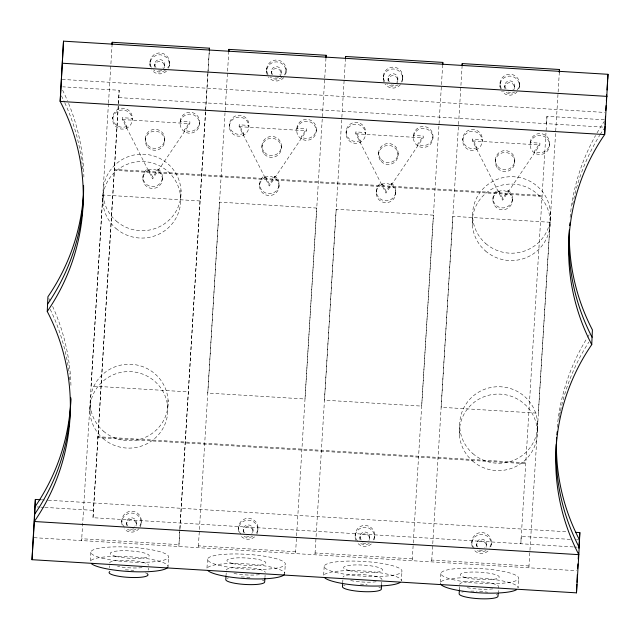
<?xml version="1.0" encoding="UTF-8"?>
<svg xmlns="http://www.w3.org/2000/svg" width="640" height="640" viewBox="0 0 640 640"><rect width="100%" height="100%" fill="white"/><g stroke="black" fill="none" stroke-linecap="round" stroke-linejoin="round"><path stroke-width="0.48" stroke-dasharray="3.2 2.4" d="M89.968 412.2L90.296 404.832M102.872 202.152L103.208 194.792M573.24 546.936L93.016 517.704L119.168 90.256L62.808 86.824M112.728 118.976L112.808 117.136M118.464 103.608L119.168 90.256M180.088 123.072L180.176 121.232L189.896 121.824L189.816 123.664L152.608 178.896L122.448 119.568L122.536 117.72L132.256 118.312L132.176 120.152A9.744 9.568 2.6 0 1 117.08 127.536A9.744 9.568 2.6 0 1 118.096 111A9.744 9.568 2.6 0 1 132.176 120.152M126.8 128.128L126.888 126.288L122.536 117.72M121.768 522.008L121.848 520.168M126.544 524.144L126.632 522.304M142.888 178.304L142.968 176.464M145.224 140.328L145.304 138.488M149.952 65.224L150.04 63.384M150.048 62.728L150.128 60.888M162.416 177.648L162.336 179.488A9.744 9.568 2.6 0 1 147.24 186.872A9.744 9.568 2.6 0 1 148.256 170.336L148.344 168.496L152.696 177.056L152.608 178.896M154.704 65.872L154.792 64.032M136.264 524.736L136.352 522.896M141.216 523.192L141.296 521.352M157.984 170.928L158.064 169.088L152.696 177.056M164.432 66.464L164.512 64.624M164.688 141.088L164.776 139.248M169.256 65.936L169.344 64.096M169.352 63.44L169.432 61.6M167.736 407.52L168.072 400.152M180.648 197.472L180.976 190.112M199.616 122.416L199.536 124.256A9.744 9.568 2.6 0 1 184.44 131.64L184.528 129.8L189.896 121.824M179.848 529.776L178.848 546.496L179.888 529.552M229.4 126.072L229.488 124.232M296.768 130.176L296.848 128.336L306.576 128.928L306.488 130.768L269.288 186L239.128 126.664L239.208 124.824L248.936 125.416L248.848 127.256A9.744 9.568 2.6 0 1 233.76 134.64A9.744 9.568 2.6 0 1 234.776 118.104A9.744 9.568 2.6 0 1 248.848 127.256M243.48 135.232L243.56 133.392L239.208 124.824M238.44 529.112L238.528 527.272M243.224 531.248L243.304 529.408M259.568 185.408L259.648 183.568M261.904 147.432L261.984 145.592M266.632 72.328L266.712 70.488M266.72 69.832L266.808 67.992M279.096 184.752L279.008 186.592A9.744 9.568 2.6 0 1 263.92 193.976A9.744 9.568 2.6 0 1 264.936 177.44L265.016 175.6L269.368 184.16L269.288 186M271.384 72.976L271.464 71.136M252.944 531.84L253.024 530M257.888 530.296L257.976 528.456M274.656 178.032L274.744 176.192L269.368 184.16M281.104 73.568L281.192 71.728M281.368 148.192L281.448 146.352M285.936 73.032L286.016 71.192M286.024 70.544L286.104 68.704M316.296 129.52L316.216 131.36A9.744 9.568 2.6 0 1 301.12 138.744L301.2 136.904L306.576 128.928M346.08 133.176L346.16 131.336M413.44 137.28L413.528 135.44L423.248 136.032L423.168 137.872L385.96 193.104L355.8 133.768L355.888 131.928L365.608 132.52L365.528 134.36A9.744 9.568 2.6 0 1 350.432 141.744A9.744 9.568 2.6 0 1 351.448 125.208A9.744 9.568 2.6 0 1 365.528 134.36M360.152 142.336L360.24 140.496L355.888 131.928M355.12 536.216L355.2 534.376M359.896 538.352L359.984 536.512M376.24 192.512L376.32 190.672M378.576 154.536L378.664 152.696M383.4 76.936L383.48 75.096M383.304 79.432L383.392 77.592M395.768 191.856L395.688 193.696A9.744 9.568 2.6 0 1 380.592 201.08A9.744 9.568 2.6 0 1 381.608 184.544L381.696 182.704L386.048 191.264L385.96 193.104M388.056 80.08L388.144 78.24M369.616 538.944L369.704 537.104M374.568 537.4L374.648 535.56M391.336 185.136L391.416 183.296L386.048 191.264M397.784 80.672L397.864 78.832M398.04 155.296L398.128 153.456M402.608 80.136L402.696 78.296M402.704 77.64L402.784 75.8M432.968 136.624L432.888 138.464A9.744 9.568 2.6 0 1 417.792 145.84L417.88 144L423.248 136.032M462.752 140.28L462.84 138.44M530.12 144.384L530.2 142.544L539.928 143.136L539.84 144.976L502.64 200.208L472.48 140.872L472.56 139.032L482.288 139.624L482.2 141.464A9.744 9.568 2.6 0 1 467.112 148.848A9.744 9.568 2.6 0 1 468.128 132.312A9.744 9.568 2.6 0 1 482.2 141.464M459.44 434.688L459.776 427.328M472.344 224.648L472.68 217.288M476.832 149.44L476.912 147.6L472.56 139.032M471.792 543.32L471.88 541.48M476.576 545.456L476.656 543.616M492.92 199.616L493 197.776M495.256 161.64L495.336 159.8M499.984 86.536L500.064 84.696M500.072 84.04L500.16 82.2M512.448 198.96L512.36 200.8A9.744 9.568 2.6 0 1 497.272 208.176A9.744 9.568 2.6 0 1 498.288 191.64L498.368 189.8L502.72 198.368L502.64 200.208M504.736 87.184L504.816 85.344M486.296 546.048L486.376 544.208M491.24 544.504L491.328 542.664M508.008 192.232L508.096 190.392L502.72 198.368M514.456 87.776L514.544 85.936M514.72 162.4L514.8 160.56M519.288 87.24L519.368 85.4M519.376 84.744L519.464 82.904M549.648 143.728L549.568 145.568A9.744 9.568 2.6 0 1 534.472 152.944L534.552 151.104L539.928 143.136M546.648 123.664L546.984 116.304L604.328 119.792M537.208 430.008L537.544 422.648M550.12 219.968L550.456 212.608M108.432 103.776L81.616 540.576L81.704 538.736L178.928 544.656M108.512 102.936L112.128 44.12M90.84 552.208L90.256 561.76A38.968 7.368 3.5 0 1 129.48 556.768A38.968 7.368 3.5 0 1 168.04 566.496L168.624 556.944M93.016 517.704L118.408 104.6M109.408 567.712L109.52 565.808M148.296 570.08L148.416 568.176M179.904 528.784L188.32 391.896A976.544 2.904 -86.5 0 0 200.056 200.952L205.536 111.68M205.6 110.688L207.856 73.984M207.92 72.992L209.256 51.168M179.952 528.552L208.008 71.968M208.072 70.968L209.36 50.032M228.8 51.216L198.296 547.68L198.376 545.84L295.608 551.76L295.52 553.6L296.568 536.656M207.512 559.312L206.928 568.864A38.968 7.368 3.5 0 1 246.152 563.872A38.968 7.368 3.5 0 1 284.712 573.6L285.296 564.048M226.08 574.816L226.2 572.912M264.976 577.184L265.088 575.28M296.584 535.888L324.688 79.072M324.744 78.072L326.032 57.136M345.48 58.32L314.968 554.784L315.056 552.944L412.28 558.864L412.2 560.704L413.24 543.76M324.192 566.416L323.608 575.968A38.968 7.368 3.5 0 1 362.832 570.968A38.968 7.368 3.5 0 1 401.392 580.696L401.976 571.152M342.696 582.88L342.872 580.016M381.592 585.248L381.944 579.512A19.48 3.68 3.5 0 0 362.664 574.648A19.48 3.68 3.5 0 0 343.048 577.144M413.256 542.992L442.712 64.24M462.152 65.424L431.648 561.888L431.728 560.048L528.96 565.968L528.88 567.808L559.384 71.344M440.864 573.52L440.28 583.064A38.968 7.368 3.5 0 1 479.504 578.072A38.968 7.368 3.5 0 1 518.064 587.8L518.648 578.256M459.376 589.976L459.728 584.248A19.48 3.68 3.5 0 1 479.344 581.752A19.48 3.68 3.5 0 1 498.616 586.616L498.264 592.344M546.984 116.304L520.832 543.744L521.168 536.384L570.608 539.392M62.16 79.408L604.656 112.432M118.832 97.616L604.984 127.216M122.448 119.568L189.816 123.664M239.128 126.664L306.488 130.768M355.8 133.768L423.168 137.872M472.48 140.872L539.84 144.976M200.056 200.952L102.824 195.032A976.544 2.904 -86.5 0 1 91.088 385.984L188.32 391.896M41.336 499.792L47.32 500.16M48.312 500.216L566.872 531.784M36.992 506.912L39.96 507.088M40.944 507.152L43.912 507.328M44.904 507.392L93.352 510.344M576.536 539.76L579.504 539.936M574.224 547L577.192 547.176M34 537.68L576.496 570.704M158.064 169.088A9.744 9.568 2.6 0 1 159.768 183.648A9.744 9.568 2.6 0 1 144.872 182.744A9.744 9.568 2.6 0 1 148.344 168.496M148.256 170.336A9.744 9.568 2.6 0 1 162.336 179.488M126.888 126.288A9.744 9.568 2.6 0 1 113.2 120.432A9.744 9.568 2.6 0 1 121.424 108.216A9.744 9.568 2.6 0 1 132.256 118.312M150.264 66.864A9.744 9.568 2.6 0 1 160.424 54.8A9.744 9.568 2.6 0 1 168.512 68.32M166.592 71.048A9.744 9.568 2.6 0 1 151.72 69.864M151.336 67.328A9.744 9.568 2.6 0 1 153.632 55.024A9.744 9.568 2.6 0 1 166.36 55.496A9.744 9.568 2.6 0 1 167.76 67.928M165.384 70.288A9.744 9.568 2.6 0 1 153.536 69.856M121.944 524.504A9.744 9.568 2.6 0 1 133.344 513.216A9.744 9.568 2.6 0 1 139.616 527.888M139.12 528.56A9.744 9.568 2.6 0 1 124.2 528.936M124.28 527.096A9.744 9.568 2.6 0 1 124.504 514.176A9.744 9.568 2.6 0 1 137.632 513.28A9.744 9.568 2.6 0 1 139.704 526.048M135.928 529.328A9.744 9.568 2.6 0 1 126.2 528.736M184.44 131.64A9.744 9.568 2.6 0 1 185.456 115.104A9.744 9.568 2.6 0 1 199.536 124.256M180.176 121.232A9.744 9.568 2.6 0 1 192.16 112.528A9.744 9.568 2.6 0 1 198.832 125.648A9.744 9.568 2.6 0 1 184.528 129.8M156.008 67.496A4.872 4.784 2.6 0 1 156.424 60.744A4.872 4.784 2.6 0 1 163.296 61.168A4.872 4.784 2.6 0 1 162.88 67.912M154.8 67.12A4.872 4.784 2.6 0 1 160.496 61.48A4.872 4.784 2.6 0 1 163.632 68.816M161.744 70.456A4.872 4.784 2.6 0 1 158.024 70.704M126.632 525.392A4.872 4.784 2.6 0 1 131.696 519.672A4.872 4.784 2.6 0 1 136.024 525.968M133.584 528.728A4.872 4.784 2.6 0 1 128.72 528.432M127.848 525.768A4.872 4.784 2.6 0 1 128.256 519.016A4.872 4.784 2.6 0 1 135.136 519.44A4.872 4.784 2.6 0 1 134.72 526.184M274.744 176.192A9.744 9.568 2.6 0 1 276.44 190.752A9.744 9.568 2.6 0 1 261.544 189.848A9.744 9.568 2.6 0 1 265.016 175.6M264.936 177.44A9.744 9.568 2.6 0 1 279.008 186.592M243.56 133.392A9.744 9.568 2.6 0 1 229.872 127.536A9.744 9.568 2.6 0 1 238.096 115.32A9.744 9.568 2.6 0 1 248.936 125.416M267.2 74.76A9.744 9.568 2.6 0 1 276.672 61.872A9.744 9.568 2.6 0 1 285.192 75.424M283.84 77.536A9.744 9.568 2.6 0 1 268.392 76.968M268.016 74.432A9.744 9.568 2.6 0 1 270.312 62.128A9.744 9.568 2.6 0 1 283.04 62.592A9.744 9.568 2.6 0 1 284.432 75.032M282.064 77.392A9.744 9.568 2.6 0 1 270.208 76.96M238.624 531.608A9.744 9.568 2.6 0 1 250.016 520.32A9.744 9.568 2.6 0 1 256.296 534.992M254.624 536.872A9.744 9.568 2.6 0 1 240.872 536.04M240.96 534.2A9.744 9.568 2.6 0 1 241.176 521.272A9.744 9.568 2.6 0 1 254.304 520.384A9.744 9.568 2.6 0 1 256.376 533.152M252.6 536.432A9.744 9.568 2.6 0 1 242.88 535.84M301.12 138.744A9.744 9.568 2.6 0 1 302.136 122.2A9.744 9.568 2.6 0 1 316.216 131.36M296.848 128.336A9.744 9.568 2.6 0 1 308.84 119.632A9.744 9.568 2.6 0 1 315.512 132.752A9.744 9.568 2.6 0 1 301.2 136.904M272.68 74.6A4.872 4.784 2.6 0 1 273.096 67.848A4.872 4.784 2.6 0 1 279.976 68.264A4.872 4.784 2.6 0 1 279.56 75.016M271.472 74.224A4.872 4.784 2.6 0 1 277.168 68.576A4.872 4.784 2.6 0 1 280.304 75.92M278.424 77.552A4.872 4.784 2.6 0 1 274.704 77.808M243.312 532.496A4.872 4.784 2.6 0 1 248.376 526.776A4.872 4.784 2.6 0 1 252.704 533.064M249.056 536.232A4.872 4.784 2.6 0 1 246.544 536.08M244.52 532.872A4.872 4.784 2.6 0 1 244.936 526.12A4.872 4.784 2.6 0 1 251.808 526.536A4.872 4.784 2.6 0 1 251.4 533.288M391.416 183.296A9.744 9.568 2.6 0 1 393.12 197.856A9.744 9.568 2.6 0 1 378.224 196.952A9.744 9.568 2.6 0 1 381.696 182.704M381.608 184.544A9.744 9.568 2.6 0 1 395.688 193.696M360.24 140.496A9.744 9.568 2.6 0 1 346.552 134.64A9.744 9.568 2.6 0 1 354.776 122.424A9.744 9.568 2.6 0 1 365.608 132.52M383.88 81.864A9.744 9.568 2.6 0 1 393.352 68.976A9.744 9.568 2.6 0 1 401.864 82.528M400.512 84.64A9.744 9.568 2.6 0 1 385.072 84.072M384.688 81.536A9.744 9.568 2.6 0 1 386.984 69.232A9.744 9.568 2.6 0 1 399.72 69.696A9.744 9.568 2.6 0 1 401.112 82.136M398.024 84.952A9.744 9.568 2.6 0 1 386.888 84.064M355.784 540.312A9.744 9.568 2.6 0 1 365.848 527.296A9.744 9.568 2.6 0 1 372.968 542.096M371.304 543.976A9.744 9.568 2.6 0 1 357.552 543.144M357.632 541.304A9.744 9.568 2.6 0 1 357.856 528.376A9.744 9.568 2.6 0 1 370.984 527.488A9.744 9.568 2.6 0 1 373.056 540.256M369.28 543.536A9.744 9.568 2.6 0 1 359.552 542.944M417.792 145.84A9.744 9.568 2.6 0 1 418.808 129.304A9.744 9.568 2.6 0 1 432.888 138.464M413.528 135.44A9.744 9.568 2.6 0 1 425.512 126.728A9.744 9.568 2.6 0 1 432.184 139.856A9.744 9.568 2.6 0 1 417.88 144M389.36 81.704A4.872 4.784 2.6 0 1 389.776 74.952A4.872 4.784 2.6 0 1 396.648 75.368A4.872 4.784 2.6 0 1 396.232 82.12M388.152 81.328A4.872 4.784 2.6 0 1 393.848 75.68A4.872 4.784 2.6 0 1 396.984 83.016M393.896 85.064A4.872 4.784 2.6 0 1 391.376 84.912M359.984 539.6A4.872 4.784 2.6 0 1 365.048 533.872A4.872 4.784 2.6 0 1 369.376 540.168M365.736 543.336A4.872 4.784 2.6 0 1 362.072 542.632M361.2 539.976A4.872 4.784 2.6 0 1 361.608 533.224A4.872 4.784 2.6 0 1 368.488 533.64A4.872 4.784 2.6 0 1 368.072 540.392M508.096 190.392A9.744 9.568 2.6 0 1 509.792 204.96A9.744 9.568 2.6 0 1 494.896 204.048A9.744 9.568 2.6 0 1 498.368 189.8M498.288 191.64A9.744 9.568 2.6 0 1 512.36 200.8M476.912 147.6A9.744 9.568 2.6 0 1 463.224 141.744A9.744 9.568 2.6 0 1 471.448 129.528A9.744 9.568 2.6 0 1 482.288 139.624M500.552 88.968A9.744 9.568 2.6 0 1 510.024 76.08A9.744 9.568 2.6 0 1 518.544 89.624M517.192 91.744A9.744 9.568 2.6 0 1 501.744 91.176M501.368 88.632A9.744 9.568 2.6 0 1 503.888 76.16A9.744 9.568 2.6 0 1 516.792 77.192A9.744 9.568 2.6 0 1 517.272 89.904M514.704 92.056A9.744 9.568 2.6 0 1 503.56 91.168M472.456 547.416A9.744 9.568 2.6 0 1 482.528 534.4A9.744 9.568 2.6 0 1 489.648 549.2M487.976 551.08A9.744 9.568 2.6 0 1 474.232 550.248M474.312 548.408A9.744 9.568 2.6 0 1 474.528 535.48A9.744 9.568 2.6 0 1 487.656 534.592A9.744 9.568 2.6 0 1 489.728 547.36M485.952 550.64A9.744 9.568 2.6 0 1 476.232 550.048M534.472 152.944A9.744 9.568 2.6 0 1 535.488 136.408A9.744 9.568 2.6 0 1 549.568 145.568M530.2 142.544A9.744 9.568 2.6 0 1 542.192 133.832A9.744 9.568 2.6 0 1 548.864 146.952A9.744 9.568 2.6 0 1 534.552 151.104M506.032 88.808A4.872 4.784 2.6 0 1 506.448 82.056A4.872 4.784 2.6 0 1 513.328 82.472A4.872 4.784 2.6 0 1 512.912 89.224M504.824 88.432A4.872 4.784 2.6 0 1 510.52 82.784A4.872 4.784 2.6 0 1 513.656 90.12M510.568 92.168A4.872 4.784 2.6 0 1 508.056 92.016M476.664 546.704A4.872 4.784 2.6 0 1 481.728 540.976A4.872 4.784 2.6 0 1 486.056 547.272M482.408 550.44A4.872 4.784 2.6 0 1 478.752 549.736M477.872 547.08A4.872 4.784 2.6 0 1 478.288 540.328A4.872 4.784 2.6 0 1 485.16 540.744A4.872 4.784 2.6 0 1 484.752 547.496M570.136 217.312A211.056 207.248 2.6 0 1 595.56 135.528M597 133A211.056 207.248 2.6 0 1 604.224 121.464M572.632 204.544A211.056 207.248 2.6 0 1 599.672 135.36M600.184 134.536A211.056 207.248 2.6 0 1 603.888 128.824M48.808 298.48A211.056 207.248 2.6 0 1 50.112 301.088M52.608 306.36A211.056 207.248 2.6 0 1 70.984 387.096M559.032 418.392A211.056 207.248 2.6 0 1 559.544 415.536M559.728 414.584A211.056 207.248 2.6 0 1 560.296 411.736M560.496 410.784A211.056 207.248 2.6 0 1 588.84 342.112M557.224 427.352A211.056 207.248 2.6 0 1 587.096 338.04M587.608 337.216A211.056 207.248 2.6 0 1 589.176 334.752M61.384 95.792A211.056 207.248 2.6 0 1 64.368 101.912M64.776 102.792A211.056 207.248 2.6 0 1 82.144 164.136M82.368 166.056A211.056 207.248 2.6 0 1 82.664 168.952M62.592 90.176A211.056 207.248 2.6 0 1 67.472 100.76M68.6 103.448A211.056 207.248 2.6 0 1 83.888 177.048M50.208 309.32A211.056 207.248 2.6 0 1 69.24 374.176M69.56 377.064A211.056 207.248 2.6 0 1 69.848 379.952M492.808 588.872A19.48 3.68 3.5 0 1 465.304 587.2M461.832 592.12A19.48 3.68 3.5 0 1 464.08 591.664M470.824 591.136A19.48 3.68 3.5 0 1 477.064 591.216M479.6 591.36A19.48 3.68 3.5 0 1 487.568 592.24M496.28 594.496A19.48 3.68 3.5 0 1 497.416 595.176M376.128 581.768A19.48 3.68 3.5 0 1 348.632 580.096M343.696 585.512A19.48 3.68 3.5 0 1 345.152 585.016M360.384 584.112A19.48 3.68 3.5 0 1 367.104 584.632M378.832 587.064A19.48 3.68 3.5 0 1 380.736 588.072M259.456 574.672A19.48 3.68 3.5 0 1 231.952 572.992M226.376 570.048A19.48 3.68 3.5 0 1 245.984 567.552A19.48 3.68 3.5 0 1 265.264 572.416M227.016 578.408A19.48 3.68 3.5 0 1 228.48 577.912M241.184 576.928A19.48 3.68 3.5 0 1 250.432 577.528M262.16 579.96A19.48 3.68 3.5 0 1 264.064 580.968M142.04 567.656A19.48 3.68 3.5 0 1 117.584 566.408M109.696 562.944A19.48 3.68 3.5 0 1 129.312 560.448A19.48 3.68 3.5 0 1 148.592 565.312M125.344 569.84A19.48 3.68 3.5 0 1 133.752 570.424M145.48 572.856A19.48 3.68 3.5 0 1 147.384 573.864M97.92 436.72L97.88 437.64L525.696 463.688L525.736 462.768L97.92 436.72M114.352 169.4L114.304 170.32L542.12 196.36L542.16 195.44L114.352 169.4M316.728 208.056L219.496 202.136A976.544 2.904 -86.5 0 1 207.768 393.08L304.992 399A976.544 2.904 -86.5 0 0 316.728 208.056M433.408 215.16L336.176 209.24A976.544 2.904 -86.5 0 1 324.44 400.184L421.672 406.104A976.544 2.904 -86.5 0 0 433.408 215.16M550.08 222.264L452.848 216.344A976.544 2.904 -86.5 0 1 441.12 407.288L538.344 413.208A976.544 2.904 -86.5 0 0 550.08 222.264M147.816 147.2A9.744 9.568 2.6 0 0 164.264 143.552A9.744 9.568 2.6 0 0 152.8 131.376A9.744 9.568 2.6 0 0 147.816 147.2M147.896 145.36A9.744 9.568 2.6 0 0 164.344 141.712A9.744 9.568 2.6 0 0 152.88 129.536A9.744 9.568 2.6 0 0 147.896 145.36M264.488 154.304A9.744 9.568 2.6 0 0 280.936 150.656A9.744 9.568 2.6 0 0 269.472 138.48A9.744 9.568 2.6 0 0 264.488 154.304M264.576 152.464A9.744 9.568 2.6 0 0 281.024 148.816A9.744 9.568 2.6 0 0 269.56 136.64A9.744 9.568 2.6 0 0 264.576 152.464M381.168 161.408A9.744 9.568 2.6 0 0 397.616 157.76A9.744 9.568 2.6 0 0 386.152 145.584A9.744 9.568 2.6 0 0 381.168 161.408M381.248 159.568A9.744 9.568 2.6 0 0 397.696 155.92A9.744 9.568 2.6 0 0 386.232 143.744A9.744 9.568 2.6 0 0 381.248 159.568M497.84 168.504A9.744 9.568 2.6 0 0 514.296 164.864A9.744 9.568 2.6 0 0 502.824 152.688A9.744 9.568 2.6 0 0 497.84 168.504M497.928 166.664A9.744 9.568 2.6 0 0 514.376 163.016A9.744 9.568 2.6 0 0 502.912 150.848A9.744 9.568 2.6 0 0 497.928 166.664M472.896 453.648A38.968 38.264 2.6 0 0 536.856 432.616A38.968 38.264 2.6 0 0 486.232 388.704A38.968 38.264 2.6 0 0 472.896 453.648M472.56 461.008A38.968 38.264 2.6 0 0 536.52 439.976A38.968 38.264 2.6 0 0 485.896 396.064A38.968 38.264 2.6 0 0 472.56 461.008M485.8 243.608A38.968 38.264 2.6 0 0 549.76 222.568A38.968 38.264 2.6 0 0 499.136 178.664A38.968 38.264 2.6 0 0 485.8 243.608M485.464 250.968A38.968 38.264 2.6 0 0 549.424 229.928A38.968 38.264 2.6 0 0 498.808 186.024A38.968 38.264 2.6 0 0 485.464 250.968M116.328 221.112A38.968 38.264 2.6 0 0 180.288 200.08A38.968 38.264 2.6 0 0 129.664 156.168A38.968 38.264 2.6 0 0 116.328 221.112M115.992 228.472A38.968 38.264 2.6 0 0 179.952 207.44A38.968 38.264 2.6 0 0 129.328 163.528A38.968 38.264 2.6 0 0 115.992 228.472M103.416 431.152A38.968 38.264 2.6 0 0 167.376 410.12A38.968 38.264 2.6 0 0 116.76 366.208A38.968 38.264 2.6 0 0 103.416 431.152M103.088 438.52A38.968 38.264 2.6 0 0 167.048 417.48A38.968 38.264 2.6 0 0 116.424 373.576A38.968 38.264 2.6 0 0 103.088 438.52M452.024 579.416A38.968 7.368 3.5 0 0 517.24 580.08A38.968 7.368 3.5 0 0 470.016 568.168A38.968 7.368 3.5 0 0 452.024 579.416M465.888 577.656A19.48 3.68 3.5 0 0 498.496 577.984A19.48 3.68 3.5 0 0 474.888 572.024A19.48 3.68 3.5 0 0 465.888 577.656M335.344 572.312A38.968 7.368 3.5 0 0 400.568 572.976A38.968 7.368 3.5 0 0 353.344 561.064A38.968 7.368 3.5 0 0 335.344 572.312M349.216 570.552A19.48 3.68 3.5 0 0 381.824 570.88A19.48 3.68 3.5 0 0 358.216 564.92A19.48 3.68 3.5 0 0 349.216 570.552M218.672 565.208A38.968 7.368 3.5 0 0 283.888 565.872A38.968 7.368 3.5 0 0 236.664 553.96A38.968 7.368 3.5 0 0 218.672 565.208M232.536 563.448A19.48 3.68 3.5 0 0 265.144 563.776A19.48 3.68 3.5 0 0 241.536 557.824A19.48 3.68 3.5 0 0 232.536 563.448M101.992 558.112A38.968 7.368 3.5 0 0 167.208 558.768A38.968 7.368 3.5 0 0 119.992 546.856A38.968 7.368 3.5 0 0 101.992 558.112M115.864 556.344A19.48 3.68 3.5 0 0 148.472 556.672A19.48 3.68 3.5 0 0 124.856 550.72A19.48 3.68 3.5 0 0 115.864 556.344"/><path stroke-width="0.96" d="M32 559.696L34.344 521.512A211.056 207.248 2.6 0 0 47.256 311.472A211.056 207.248 2.6 0 0 60.16 101.424L63.512 41.16L608 74.304L604.648 134.576A211.056 207.248 2.6 0 0 591.744 344.616A211.056 207.248 2.6 0 0 578.832 554.656L576.488 592.848L32 559.696L35.352 499.432L40.336 499.736M35.352 499.432L34.344 521.512L578.832 554.656L579.84 532.576L575.848 532.336M47.256 311.472L47.92 296.752A211.056 207.248 2.6 0 0 83.544 193.504M605.04 125.936L604.648 134.576L60.16 101.424L63.512 41.16M112.128 44.12L112.208 42.28L209.44 48.192L209.36 50.032M228.8 51.216L228.888 49.376L326.12 55.296L326.032 57.136M345.48 58.32L345.56 56.48L442.792 62.4L442.712 64.24M462.152 65.424L462.24 63.584L559.472 69.504L559.384 71.344M576.488 592.848L576.88 584.208M576.968 582.288L577.32 574.608M591.744 344.616L592.408 329.896A211.056 207.248 2.6 0 1 569.392 229.864M605.112 124.456L605.48 116.336M112.088 44.256L112.208 42.28M209.32 50.176L209.44 48.192M228.768 51.36L228.888 49.376M226.024 575.776L225.792 579.592A19.48 3.68 3.5 0 0 245.064 584.456A19.48 3.68 3.5 0 0 264.68 581.96L264.912 578.144M325.992 57.28L326.12 55.296M345.44 58.464L345.56 56.48M342.64 583.832L342.464 586.696A19.48 3.68 3.5 0 0 361.744 591.56A19.48 3.68 3.5 0 0 381.36 589.064L381.592 585.248M442.672 64.384L442.792 62.4M462.12 65.568L462.24 63.584M459.376 589.976L459.144 593.8A19.48 3.68 3.5 0 0 478.416 598.664A19.48 3.68 3.5 0 0 498.032 596.168L498.208 593.304M559.288 72.48L559.472 69.504M577.608 568.808L577.912 563.912M578.216 559.016L578.576 553.144M578.872 548.248L579.416 539.432M579.536 537.472L579.84 532.576M605.776 110.536L606.072 105.64M606.376 100.744L606.736 94.864M607.04 89.968L607.576 81.16M607.696 79.2L608 74.304M62.512 63.24L607 96.384M592.08 337.256A211.056 207.248 2.6 0 1 569.36 230.456M569.72 225.632A211.056 207.248 2.6 0 1 569.984 222.744M579.168 547.296A211.056 207.248 2.6 0 1 556.256 444.368M556.456 440.504A211.056 207.248 2.6 0 1 556.656 437.608M556.896 434.712A211.056 207.248 2.6 0 1 557.176 431.816M579.504 539.936A211.056 207.248 2.6 0 1 556.552 437.976M70.688 397.36A211.056 207.248 2.6 0 1 34.68 514.152M70.88 398.712A211.056 207.248 2.6 0 1 35.016 506.792M83.576 185.376A211.056 207.248 2.6 0 1 47.592 304.112M516.656 589.624A38.968 7.368 3.5 0 1 475.448 592.56A38.968 7.368 3.5 0 1 440.4 583.72M399.976 582.52A38.968 7.368 3.5 0 1 362.16 585.696A38.968 7.368 3.5 0 1 324.84 577.952M284.536 574.224A38.968 7.368 3.5 0 1 248.88 578.768A38.968 7.368 3.5 0 1 208.168 570.848M167.864 567.128A38.968 7.368 3.5 0 1 132.208 571.664A38.968 7.368 3.5 0 1 91.488 563.744M147.384 573.864A19.48 3.68 3.5 0 1 128.392 577.352A19.48 3.68 3.5 0 1 109.816 571.576"/></g></svg>
